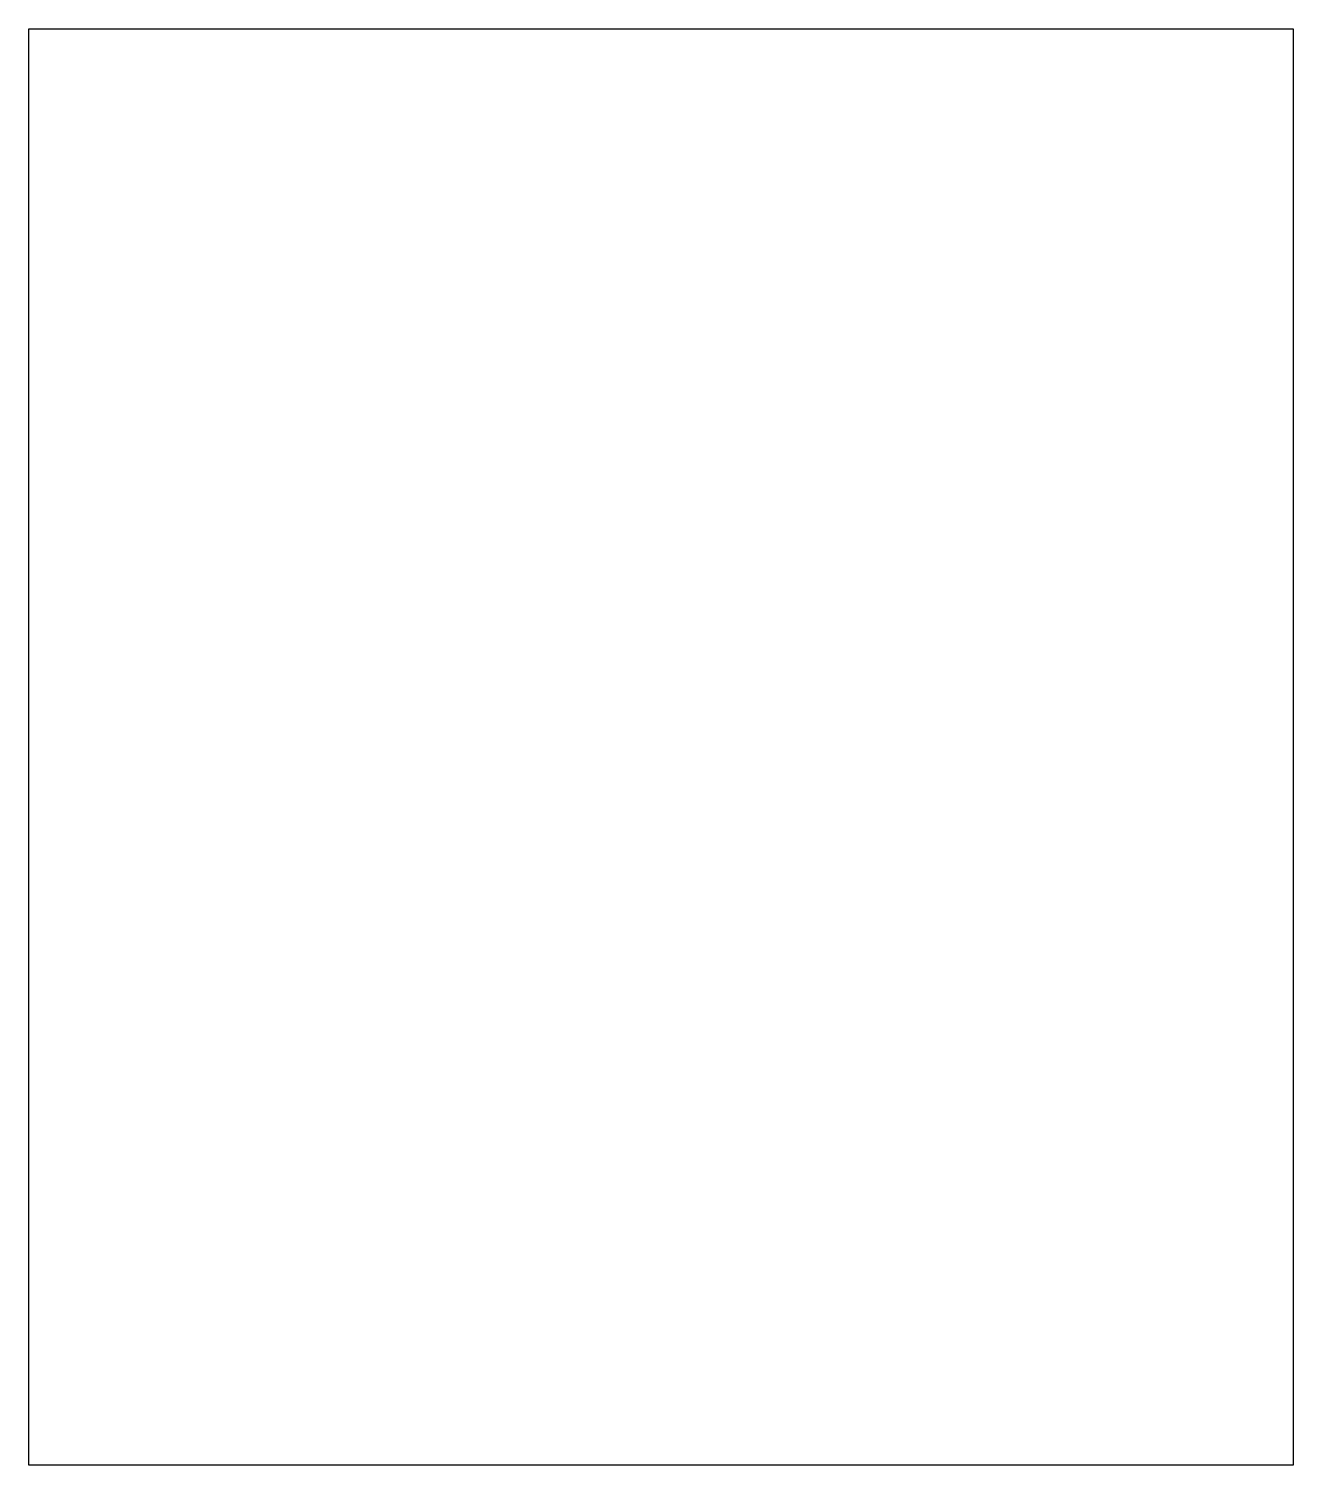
# Model space of a CAD drawing. Header units: millimetres. Extents: x -220 to 220, y -250 to 250.
import ezdxf

# ---------------------------------------------------------------- set-up
doc = ezdxf.new("R2010")
doc.units = ezdxf.units.MM

msp = doc.modelspace()

# ---------------------------------------------------------------- linework, layer by layer
at = {"color": 7, "linetype": 'Continuous', "lineweight": 25}
for p, q in [((-220, 250), (220, 250)), ((-220, -250), (-220, 250)), ((220, 250), (220, -250)), ((220, -250), (-220, -250))]:
    msp.add_line(p, q, dxfattribs=at)

doc.saveas('drawing.dxf')
